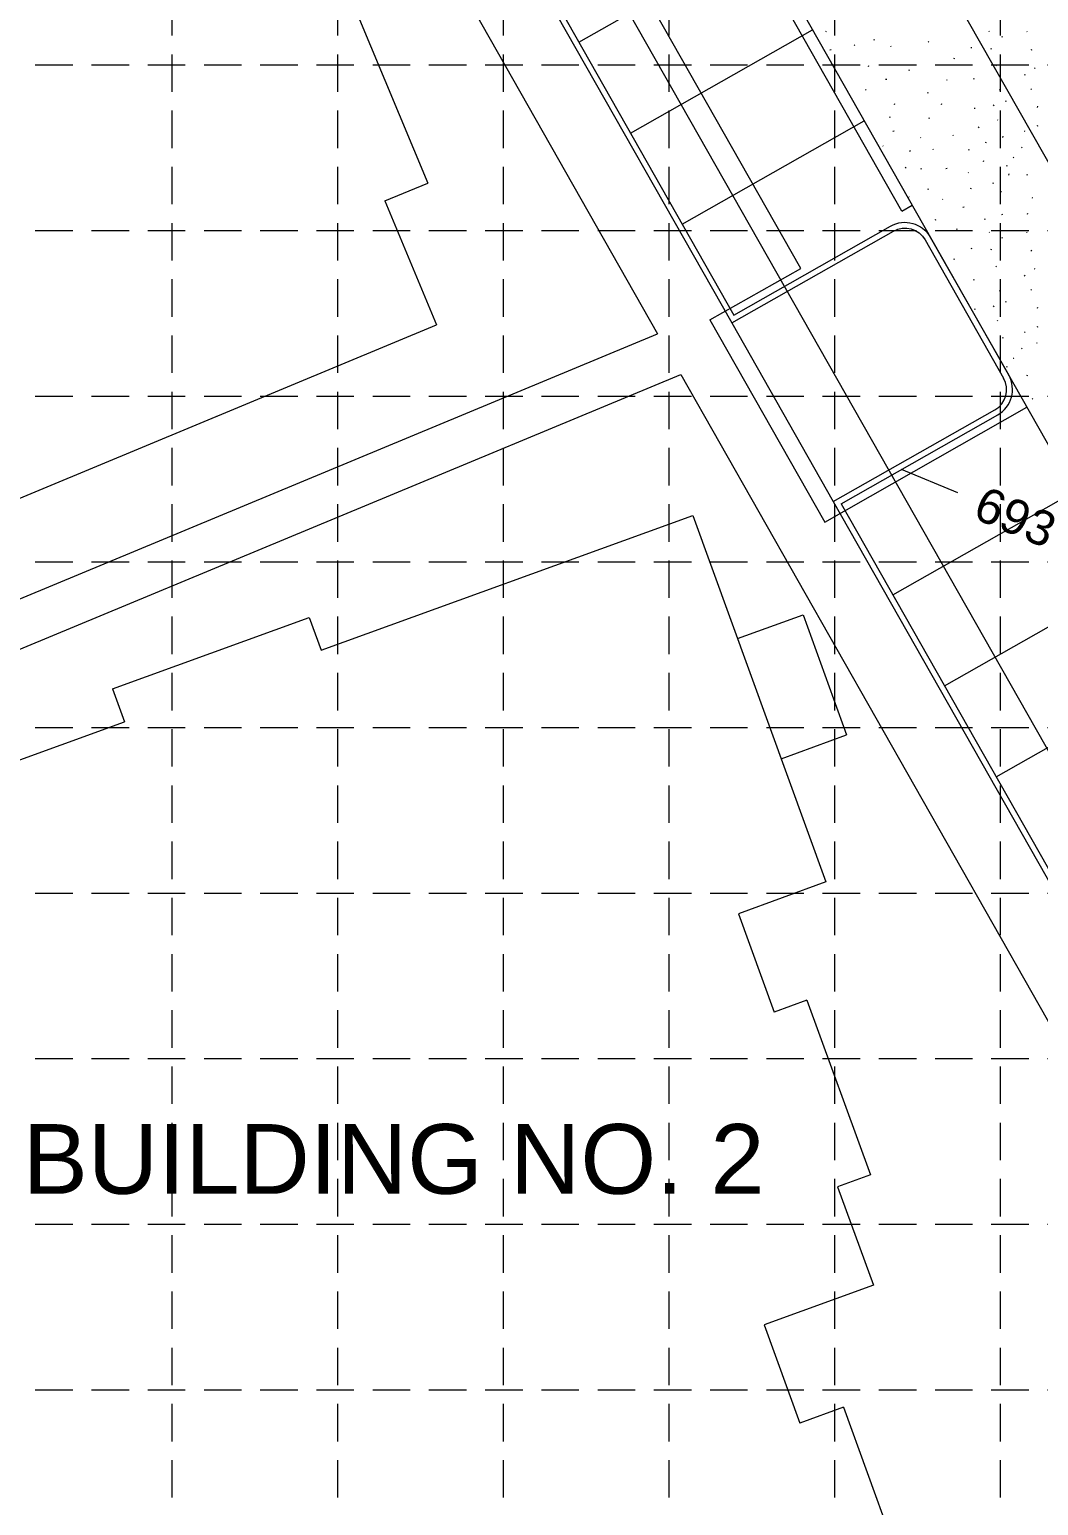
# Model space of a CAD drawing. Header units: feet. Extents: x 16394 to 17307, y 17282 to 17854.
# Drawn here: x 16809.9 to 16896.7, y 17501.2 to 17628.2 of the extents above; entities that cross this region are included whole.
import ezdxf
from ezdxf.enums import TextEntityAlignment as Align

# ---------------------------------------------------------------- set-up
doc = ezdxf.new("R2010")
doc.units = ezdxf.units.FT
doc.header["$MEASUREMENT"] = 0
doc.linetypes.add('HIDDEN', pattern=[0.375, 0.25, -0.125])
doc.layers.add('GRID', color=254, linetype='HIDDEN')
for name, color, linetype, lineweight in [('Level 1', 7, 'Continuous', 0), ('Level 17', 7, 'Continuous', 0), ('Level 18', 7, 'Continuous', 0), ('Level 25', 7, 'Continuous', 0), ('Level 38', 7, 'Continuous', 0), ('Level 4', 7, 'Continuous', 0), ('Level 5', 7, 'Continuous', 0), ('Level 51', 7, 'Continuous', 0)]:
    doc.layers.add(name, color=color, linetype=linetype, lineweight=lineweight)
doc.styles.get("Standard").update_dxf_attribs({"font": 'ARIAL.TTF'})

msp = doc.modelspace()

# ---------------------------------------------------------------- linework, layer by layer
at = {"layer": 'GRID', "color": 252, "linetype": 'HIDDEN', "lineweight": 0, "ltscale": 12.9}
for p, q in [((16822.18, 17838.88), (16822.18, 17340.07)), ((16836.43, 17838.88), (16836.43, 17340.07)), ((16850.68, 17838.88), (16850.68, 17340.07)), ((16864.93, 17838.88), (16864.93, 17340.07)), ((16879.18, 17838.88), (16879.18, 17340.07)), ((16893.43, 17838.88), (16893.43, 17340.07)), ((16408.93, 17539.63), (17292.43, 17539.63)), ((16408.93, 17525.38), (17292.43, 17525.38)), ((16408.93, 17511.13), (17292.43, 17511.13))]:
    msp.add_line(p, q, dxfattribs=at)
at = {"layer": 'GRID', "color": 7, "linetype": 'HIDDEN', "lineweight": 0, "ltscale": 12.9}
for p, q in [((16408.93, 17625.13), (17292.43, 17625.13)), ((16408.93, 17610.88), (17292.43, 17610.88)), ((16408.93, 17596.63), (17292.43, 17596.63)), ((16408.93, 17582.38), (17292.43, 17582.38)), ((16408.93, 17568.13), (17292.43, 17568.13)), ((16408.93, 17553.88), (17292.43, 17553.88))]:
    msp.add_line(p, q, dxfattribs=at)
at = {"layer": 'Level 1', "color": 7, "linetype": 'Continuous', "lineweight": 0}
msp.add_line((16867.17, 17670.3), (16954.96, 17515.67), dxfattribs=at)
at = {"layer": 'Level 17', "color": 7, "linetype": 'Continuous', "lineweight": 0}
for p, q in [((16838.05, 17629.73), (16844.2, 17614.96)), ((16840.51, 17613.42), (16844.2, 17614.96)), ((16840.51, 17613.42), (16844.95, 17602.75)), ((16782.16, 17576.63), (16844.95, 17602.75)), ((16835.03, 17574.77), (16866.99, 17586.37)), ((16866.99, 17586.37), (16878.44, 17554.83)), ((16817.09, 17571.44), (16834.01, 17577.59)), ((16834.01, 17577.59), (16835.03, 17574.77)), ((16870.84, 17575.77), (16876.48, 17577.82)), ((16876.48, 17577.82), (16880.23, 17567.48)), ((16817.09, 17571.44), (16818.11, 17568.62)), ((16793.67, 17559.74), (16818.11, 17568.62)), ((16874.59, 17565.43), (16880.23, 17567.48)), ((16878.44, 17554.83), (16870.92, 17552.1)), ((16870.92, 17552.1), (16874, 17543.64)), ((16876.82, 17544.67), (16874, 17543.64)), ((16876.82, 17544.67), (16882.28, 17529.63)), ((16882.28, 17529.63), (16879.46, 17528.6)), ((16879.46, 17528.6), (16882.53, 17520.15)), ((16882.53, 17520.15), (16873.13, 17516.73)), ((16873.13, 17516.73), (16876.21, 17508.27)), ((16879.97, 17509.64), (16876.21, 17508.27)), ((16879.97, 17509.64), (16885.43, 17494.6))]:
    msp.add_line(p, q, dxfattribs=at)
at = {"layer": 'Level 25', "color": 7, "linetype": 'Continuous', "lineweight": 0}
for p, q in [((16876.28, 17607.61), (16763.2, 17806.78)), ((16856.73, 17664.37), (16944.54, 17509.72)), ((16884.98, 17612.55), (16861.99, 17653.03)), ((16857.77, 17636.21), (16939.23, 17492.75)), ((16884.98, 17612.55), (16885.87, 17613.06)), ((16884.98, 17612.55), (16885.87, 17613.06)), ((16868.47, 17603.18), (16876.28, 17607.61)), ((16868.47, 17603.18), (16878.35, 17585.79)), ((16878.35, 17585.79), (16895.74, 17595.67))]:
    msp.add_line(p, q, dxfattribs=at)
at = {"layer": 'Level 38', "color": 7, "linetype": 'Continuous', "lineweight": 0}
for p, q in [((16795.27, 17723), (16863.97, 17602)), ((16843.2, 17650.74), (16870.35, 17602.92)), ((16843.88, 17650.56), (16870.54, 17603.6)), ((16857.21, 17627.08), (16872.86, 17635.96)), ((16861.65, 17619.25), (16877.31, 17628.14)), ((16866.1, 17611.42), (16881.75, 17620.31)), ((16870.35, 17602.92), (16884.27, 17610.82)), ((16870.54, 17603.6), (16884.02, 17611.25)), ((16887.43, 17610.31), (16894.18, 17598.42)), ((16886.99, 17610.06), (16893.74, 17598.18)), ((16870.35, 17602.92), (16879.08, 17587.55)), ((16783.91, 17568.7), (16863.97, 17602)), ((16783.54, 17564.21), (16865.96, 17598.5)), ((16865.96, 17598.5), (16919.49, 17504.22)), ((16879.08, 17587.55), (16892.99, 17595.45)), ((16879.76, 17587.36), (16893.24, 17595.01)), ((16879.08, 17587.55), (16902.28, 17546.68)), ((16879.76, 17587.36), (16928.64, 17501.27)), ((16884.2, 17579.53), (16899.85, 17588.42)), ((16888.65, 17571.71), (16904.3, 17580.6)), ((16893.09, 17563.88), (16908.74, 17572.77))]:
    msp.add_line(p, q, dxfattribs=at)
at = {"layer": 'Level 38', "color": 7, "linetype": 'Continuous', "lineweight": 0, "extrusion": (0, 0, -1)}
for radius in [2.5, 2]:
    msp.add_arc((-16885.25, 17609.08), radius, 60.4133, 150.4133, dxfattribs=at)
at = {"layer": 'Level 38', "color": 7, "linetype": 'Continuous', "lineweight": 0}
for radius in [2, 2.5]:
    msp.add_arc((16892, 17597.19), radius, 299.5867, 29.5867, dxfattribs=at)
at = {"layer": 'Level 5', "color": 35, "linetype": 'Continuous', "lineweight": 0}
msp.add_line((16889.8, 17588.3), (16884.96, 17590.31), dxfattribs=at)
at = {"layer": 'Level 51', "color": 254, "linetype": 'Continuous', "lineweight": 0}
for p, q in [((16878.49, 17627.96), (16878.44, 17628)), ((16892.53, 17627.97), (16892.49, 17628.01)), ((16895.77, 17627.96), (16895.72, 17628)), ((16880.93, 17626.8), (16880.89, 17626.84)), ((16882.63, 17627.27), (16882.54, 17627.25)), ((16884.07, 17626.67), (16884.03, 17626.72)), ((16887.3, 17627.09), (16887.25, 17627.14)), ((16893.6, 17627.5), (16893.63, 17627.59)), ((16878.89, 17626.43), (16878.8, 17626.39)), ((16889.49, 17625.65), (16889.52, 17625.74)), ((16891.01, 17626.6), (16890.91, 17626.58)), ((16892.67, 17626.48), (16892.7, 17626.57)), ((16896.17, 17626.43), (16896.08, 17626.39)), ((16882.12, 17624.98), (16882.15, 17625.07)), ((16885.6, 17624.64), (16885.63, 17624.73)), ((16893.12, 17625.04), (16893.07, 17625.09)), ((16895.59, 17624.28), (16895.5, 17624.23)), ((16896.44, 17624.82), (16896.4, 17624.86)), ((16881.9, 17622.95), (16881.85, 17623)), ((16883.68, 17623.88), (16883.59, 17623.86)), ((16888.89, 17623.79), (16888.84, 17623.83)), ((16891.17, 17623.89), (16891.2, 17623.98)), ((16893.44, 17622.97), (16893.34, 17622.95)), ((16896.13, 17623.02), (16896.08, 17623.07)), ((16884.34, 17621.72), (16884.37, 17621.81)), ((16887.23, 17622.68), (16887.26, 17622.77)), ((16888.4, 17621.72), (16888.43, 17621.81)), ((16892.88, 17621.59), (16892.91, 17621.68)), ((16893.93, 17621.98), (16893.96, 17622.07)), ((16896.64, 17621.47), (16896.67, 17621.56)), ((16883.97, 17620.63), (16883.88, 17620.61)), ((16887.36, 17620.54), (16887.27, 17620.52)), ((16891.3, 17621.38), (16891.21, 17621.36)), ((16893.24, 17620.36), (16893.2, 17620.41)), ((16884.31, 17619.41), (16884.21, 17619.39)), ((16889.43, 17619.03), (16889.39, 17619.07)), ((16891.59, 17619.71), (16891.62, 17619.8)), ((16895.59, 17619.38), (16895.54, 17619.43)), ((16896.69, 17619.87), (16896.6, 17619.85)), ((16883.39, 17618.13), (16883.35, 17618.17)), ((16886.63, 17618.85), (16886.59, 17618.89)), ((16887.71, 17617.81), (16887.67, 17617.86)), ((16890.75, 17617.79), (16890.78, 17617.88)), ((16892.21, 17618.42), (16892.24, 17618.51)), ((16893.68, 17618.89), (16893.71, 17618.98)), ((16895.32, 17617.99), (16895.27, 17618.04)), ((16896.62, 17618.44), (16896.58, 17618.49)), ((16885.73, 17617.72), (16885.64, 17617.68)), ((16892.01, 17616.82), (16892.04, 17616.91)), ((16894.02, 17616.4), (16894.05, 17616.49)), ((16894.56, 17617.18), (16894.6, 17617.16)), ((16894.6, 17617.16), (16894.61, 17617.14)), ((16885.31, 17616.23), (16885.34, 17616.32)), ((16886.64, 17616.14), (16886.67, 17616.23)), ((16888.87, 17616.21), (16888.78, 17616.19)), ((16890.73, 17615.83), (16890.69, 17615.87)), ((16894.18, 17615.65), (16894.21, 17615.74)), ((16895.76, 17615.64), (16895.79, 17615.73)), ((16887.28, 17614.42), (16887.19, 17614.4)), ((16890.92, 17614.47), (16890.95, 17614.56)), ((16892.84, 17614.93), (16892.87, 17615.01)), ((16893.56, 17614.21), (16893.47, 17614.19)), ((16885.62, 17613.74), (16885.58, 17613.78)), ((16888.51, 17613.53), (16888.47, 17613.57)), ((16890.34, 17612.87), (16890.24, 17612.85)), ((16896.24, 17613.65), (16896.2, 17613.7)), ((16887.91, 17611.79), (16887.82, 17611.77)), ((16892.13, 17611.83), (16892.16, 17611.92)), ((16893.65, 17612.24), (16893.55, 17612.22)), ((16895.8, 17612.29), (16895.83, 17612.38)), ((16889.7, 17610.96), (16889.73, 17611.05)), ((16892.53, 17610.69), (16892.49, 17610.73)), ((16893.6, 17610.22), (16893.63, 17610.31)), ((16895.77, 17610.68), (16895.72, 17610.72)), ((16891.01, 17609.32), (16890.91, 17609.3)), ((16892.67, 17609.2), (16892.7, 17609.29)), ((16896.17, 17609.15), (16896.08, 17609.11)), ((16889.49, 17608.37), (16889.52, 17608.46)), ((16893.12, 17607.76), (16893.07, 17607.81)), ((16896.44, 17607.54), (16896.4, 17607.58)), ((16891.17, 17606.61), (16891.2, 17606.7)), ((16895.59, 17607), (16895.5, 17606.95)), ((16893.44, 17605.69), (16893.34, 17605.67)), ((16896.13, 17605.74), (16896.08, 17605.79)), ((16891.3, 17604.1), (16891.21, 17604.08)), ((16892.88, 17604.31), (16892.91, 17604.4)), ((16893.93, 17604.7), (16893.96, 17604.79)), ((16896.64, 17604.19), (16896.67, 17604.28)), ((16893.24, 17603.08), (16893.2, 17603.13)), ((16896.69, 17602.59), (16896.6, 17602.57)), ((16893.68, 17601.61), (16893.71, 17601.7)), ((16895.59, 17602.1), (16895.54, 17602.15)), ((16895.32, 17600.71), (16895.27, 17600.76)), ((16896.62, 17601.16), (16896.58, 17601.21)), ((16894.02, 17599.12), (16894.05, 17599.21)), ((16894.56, 17599.9), (16894.6, 17599.88)), ((16894.6, 17599.88), (16894.61, 17599.86)), ((16894.19, 17598.4), (16894.21, 17598.46)), ((16895.76, 17598.36), (16895.79, 17598.45)), ((16896.24, 17596.37), (16896.2, 17596.42))]:
    msp.add_line(p, q, dxfattribs=at)

# ---------------------------------------------------------------- texts
at = {"layer": 'Level 18', "color": 7, "linetype": 'Continuous', "lineweight": 0, "insert": (16841.27, 17530.96), "char_height": 6, "attachment_point": 5, "line_spacing_factor": 0.9}
msp.add_mtext('BUILDING NO. 2', dxfattribs=at)
at = {"layer": 'Level 4', "color": 35, "linetype": 'Continuous', "lineweight": 0}
msp.add_text('693', height=3, rotation=337.3775, dxfattribs=at).set_placement((16894.76, 17586.23), align=Align.MIDDLE_CENTER)

doc.saveas('drawing.dxf')
